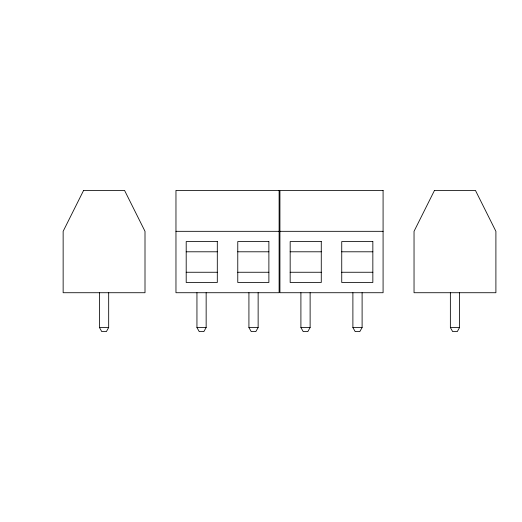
<?xml version="1.0" encoding="UTF-8"?>
<svg xmlns="http://www.w3.org/2000/svg" width="522" height="522" viewBox="0 0 522 522"><rect width="100%" height="100%" fill="white"/><g stroke="black" fill="none" stroke-linecap="round" stroke-linejoin="round"><path stroke-width="0.78" d="M108.68 292.725L108.68 327.516L106.377 331.607L101.77 331.607L99.474 327.516L99.474 292.725M206.151 292.725L206.151 327.516L203.848 331.607L199.241 331.607L196.944 327.516L196.944 292.725M258.136 292.725L258.136 327.516L255.832 331.607L251.226 331.607L248.922 327.516L248.922 292.725M310.12 292.725L310.12 327.516L307.817 331.607L303.21 331.607L300.907 327.516L300.907 292.725M362.105 292.725L362.105 327.516L359.802 331.607L355.195 331.607L352.892 327.516L352.892 292.725M459.575 292.725L459.575 327.516L457.272 331.607L452.665 331.607L450.362 327.516L450.362 292.725M175.966 231.324L279.113 231.324M279.929 231.324L383.083 231.324M186.197 251.793L217.302 251.793M237.771 251.793L268.882 251.793M290.167 251.793L321.271 251.793M341.74 251.793L372.845 251.793M186.197 272.256L217.302 272.256M237.771 272.256L268.882 272.256M290.167 272.256L321.271 272.256M341.74 272.256L372.845 272.256M99.474 327.516L108.68 327.516M196.944 327.516L206.151 327.516M248.922 327.516L258.136 327.516M300.907 327.516L310.12 327.516M352.892 327.516L362.105 327.516M450.362 327.516L459.575 327.516M83.611 190.393L63.142 231.324L63.142 292.725L145.005 292.725L145.005 231.324L124.543 190.393L83.611 190.393M434.5 190.393L414.037 231.324L414.037 292.725L495.9 292.725L495.9 231.324L475.431 190.393L434.5 190.393M279.113 190.393L175.966 190.393L175.966 292.725L279.113 292.725L279.113 190.393M383.083 190.393L279.929 190.393L279.929 292.725L383.083 292.725L383.083 190.393M217.302 241.555L186.197 241.555L186.197 282.487L217.302 282.487L217.302 241.555M268.882 241.555L237.771 241.555L237.771 282.487L268.882 282.487L268.882 241.555M321.271 241.555L290.167 241.555L290.167 282.487L321.271 282.487L321.271 241.555M372.845 241.555L341.74 241.555L341.74 282.487L372.845 282.487L372.845 241.555"/></g></svg>
